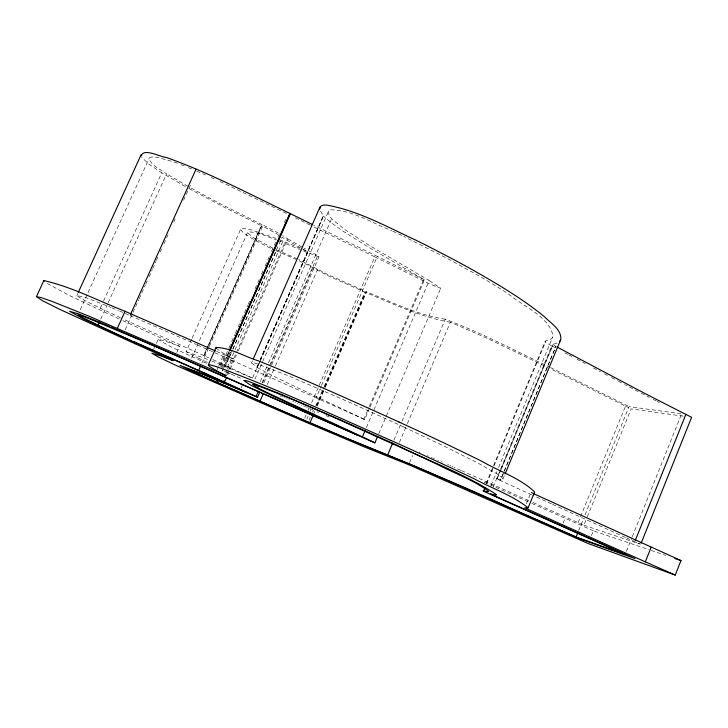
<?xml version="1.0" encoding="UTF-8"?>
<svg xmlns="http://www.w3.org/2000/svg" width="728" height="728" viewBox="0 0 728 728"><rect width="100%" height="100%" fill="white"/><g stroke="black" fill="none" stroke-linecap="round" stroke-linejoin="round"><path stroke-width="0.55" stroke-dasharray="3.64 2.73" d="M403.867 427.063A226.59 10.893 23.3 0 0 385.057 418.4L368.95 411.083A267.249 12.494 23.3 0 0 346.246 400.891L288.889 375.985L256.747 363.645A47.065 2.594 23.3 0 0 253.553 362.799L251.533 362.999L256.848 367.276L259.577 361.052M156.302 343.352L158.304 339.275L167.285 341.796A77.587 3.303 23.4 0 1 179.561 346.337M120.529 317.827L87.46 301.956L79.316 297.497L76.859 295.431L86.878 298.016L110.774 307.343M496.887 478.878L553.189 344.144A171.653 28.346 23.4 0 0 557.912 342.624M493.511 465.702L545.217 341.223L545.982 340.868A163.163 26.927 23.4 0 0 553.016 336.154C549.549 316.407 522.486 306.16 508.817 294.194A230.521 37.092 23.8 0 0 475.384 273.855L446.118 257.803L403.831 236.418M626.38 551.378L631.859 537.728M632.286 536.682L681.635 413.813M578.114 522.659L625.507 406.097L550.614 368.887M578.66 530.639L583.356 519.082M585.066 514.878L629.056 406.615L680.753 413.695M532.942 502.466L583.892 525.234L586.877 517.899M587.305 516.844L631.149 408.863L683.456 416.179M591.373 535.717L593.356 530.821L649.23 549.786M563.09 523.205L565.101 518.272M526.362 503.758L530.994 492.492L532.514 492.629M504.185 471.089L555.864 346.401L552.698 344.49M504.34 471.162L555.937 346.437M502.921 479.17L504.65 474.984M486.113 483.51L493.074 466.748M486.704 483.556L493.684 466.766M494.121 465.72L545.982 340.868M491.2 485.239L496.833 471.662M498.571 467.485L552.752 336.918M493.211 486.932L500.145 470.215M500.582 469.178L551.715 345.9L546.264 342.733A10.392 1.647 22.1 0 1 545.317 341.851L545.154 341.405M496.969 478.851L500.764 470.552M501.192 469.515L553.189 344.144M399.39 442.46L406.934 424.688M407.38 423.641L450.386 322.222L486.277 337.856L547.738 367.467M409.591 462.662L412.621 455.473M378.824 433.624L440.686 288.434M393.957 440.067L401.483 422.358M401.92 421.321L445.272 319.228C481.081 332.678 515.024 350.568 549.476 367.058M369.587 408.071L364.683 419.537L363.882 419.155L368.796 407.68M369.242 406.634L423.696 279.352L368.859 247.338L345.563 232.833M370.033 407.025L424.451 279.816L423.696 279.352M366.411 427.5L429.211 280.544L369.014 245.236L344.835 229.575L331.549 218.864L328.929 214.523L328.428 211.52L329.939 209.81C351.915 209.673 371.762 222.923 391.773 230.694M309.1 420.074L310.383 417.108M312.521 412.157L313.377 410.173M315.652 406.197L323.714 387.542M324.169 386.504L364.946 292.174A46.838 6.334 23.5 0 0 358.349 289.198L328.546 276.03L312.185 267.376A23.46 3.258 24 0 0 307.771 264.974L298.325 260.415M316.544 405.36L324.16 387.742M324.615 386.704L365.383 292.374L364.946 292.174M316.999 405.56L324.615 387.933M325.061 386.896L365.829 292.574L365.383 292.374M314.005 413.449L314.906 411.375M317.153 406.179L324.788 388.497M325.234 387.46L366.575 291.81L328.201 274.72L298.744 259.477M304.677 418.163L306.388 414.205M308.108 410.237L308.963 408.253M311.666 402.784L374.811 256.875L311.02 225.525M306.87 419.119L308.153 416.143M310.292 411.193L311.156 409.218L309.782 408.617M364.683 419.537L319.11 399.162A40.431 1.966 23.3 0 0 316.134 397.852L321.084 386.413M321.53 385.367L377.304 256.429L313.668 225.125M260.324 381.563L268.031 363.945M268.486 362.917L331.549 218.864M261.971 383.01L317.717 255.628L304.077 248.221M262.644 382.937L270.361 365.32M270.807 364.282L312.995 267.859M263.918 382.691L271.198 366.029M271.653 364.992L318.937 256.902L317.717 255.628M267.303 384.484L275.02 366.812M275.475 365.774L317.726 269.123M251.542 362.908L252.452 360.824M241.123 387.933L242.888 383.92M260.033 360.014L323.305 215.734L320.32 210.893M260.051 361.343L257.321 367.558L259.769 361.17M260.224 360.132L323.459 215.943L260.506 360.305M211.775 360.961L227.282 367.413A20.084 0.874 23.4 0 1 230.321 368.677A38.238 1.647 23.4 0 1 231.613 369.223L250.487 377.286A78.287 3.685 23.4 0 0 252.47 378.132L307.899 251.724L302.848 249.021M254.955 379.161L328.428 211.52M217.081 369.733L218.4 366.739M218.837 365.747L224.124 353.781L217.344 349.085M220.329 365.365L225.161 354.418L224.124 353.781M220.739 366.493L228.51 348.876M228.974 347.848L231.258 342.661M231.713 341.632L234.916 334.38M235.371 333.342L237.665 328.164M238.12 327.127L241.323 319.874M241.778 318.837L244.071 313.659M244.526 312.621L247.729 305.369M248.184 304.331L249.558 301.219M255.046 288.789L257.339 283.611M257.794 282.573L259.168 279.47M261.452 274.283L262.826 271.18M265.11 266.002L267.404 260.815M267.859 259.787L269.233 256.675M271.517 251.497L273.81 246.31M274.265 245.281L275.639 242.169M277.923 236.991L279.297 233.879M284.329 222.486L285.704 219.374M221.403 367.158L226.654 355.255M316.134 397.852L226.153 357.767L228.911 351.533M222.149 367.731L229.447 351.196M226.69 358.003L229.438 351.77M223.705 367.185L230.539 351.688M222.086 370.989L230.339 352.306M252.47 378.132L225.48 365.565L232.332 350.031M232.796 349.003L282.127 237.191A42.897 6.689 24 0 0 284.994 239.048L300.455 247.748M224.816 367.658L232.569 350.095M233.024 349.067L276.322 250.923M227.282 367.413L282.964 241.168A19.874 2.939 24.1 0 1 285.995 242.369A37.847 5.515 24.1 0 1 287.278 242.897L300.528 248.576M225.835 373.173L227.136 370.234M227.573 369.251L232.332 358.44L216.489 351.378M226.763 374.492L228.583 370.352M228.792 369.788L284.666 243.143L299.481 249.386M227.728 374.865L236.418 355.127M238.256 350.969L287.697 238.793L282.573 235.59M203.931 355.592L261.489 225.78M208.326 346.355L204.177 355.701A32.569 1.438 23.5 0 1 208.709 357.721M208.781 345.318L261.734 225.898A32.232 4.814 24.4 0 1 267.54 228.765L277.641 234.398M201.902 363.172L208.799 347.602M209.264 346.564L263.081 225.17L219.237 203.194L188.989 186.959M176.813 352.47L179.552 346.328L174.893 344.253M191.628 358.149L247.857 231.913C257.748 231.795 267.039 236.755 276.285 239.767M153.644 349.276L154.527 347.301M199.226 358.604L186.122 351.706L191.673 339.212M192.128 338.183L240.75 228.956L244.253 228.501L252.398 230.203L277.022 238.757M125.189 329.766L138.739 299.709M139.212 298.671L145.282 285.203M145.746 284.166L147.156 281.054M149.022 276.913L152.288 269.66M152.762 268.623L156.029 261.37M156.502 260.333L157.903 257.221M160.233 252.043L161.634 248.931M163.973 243.753L168.65 233.388M173.792 221.985L175.193 218.882M183.602 200.227L190.609 184.684M100.273 308.262L103.085 302.056M103.558 301.028L161.743 172.809L148.721 164.073L141.823 157.385M100.755 319.073L107.762 303.631M108.226 302.593L166.585 173.874C160.67 169.324 151.606 166.148 149.058 158.595L149.841 157.603A53.581 8.681 25 0 1 157.967 157.512L173.009 161.671M76.859 295.55L77.805 293.484M80.189 309.819L149.058 158.595M186.131 351.624L209.3 359.951M318.937 256.902L300.309 249.74M445.272 319.228C417.681 315.088 392.228 302.211 366.575 291.81M450.386 322.222C420.811 317.235 393.375 303.894 365.829 292.574M583.892 525.234L636.864 543.015M637.819 543.334L640.34 544.144M651.123 550.432L665.756 555.4M174.037 161.998L179.953 164.182M180.935 164.546L186.614 166.849M278.169 240.504L284.666 243.143M279.98 239.94L282.964 241.168M111.793 307.762L118.464 310.556M276.585 249.913L297.825 259.059M275.703 250.669L295.932 259.341M196.687 171.207L201.574 173.282M119.601 311.038L123.041 312.503M222.431 370.406L223.114 370.698M224.47 371.28L225.835 371.853M226.517 372.144L227.536 372.581M228.519 373L230.43 373.81M231.349 374.201L240.395 378.06A26.463 1.056 23.4 0 1 243.043 379.197M130.021 315.506L196.578 344.599M325.98 415.579L329.575 417.117M302.985 249.64L305.942 250.896A77.414 12.34 24.1 0 0 307.899 251.724M292.683 401.264L293.812 401.756M294.94 402.238L295.504 402.475M297.197 403.203L297.761 403.449M298.889 403.931L299.454 404.167M301.192 404.914L301.965 405.241M303.521 405.915L304.695 406.415M125.362 313.495L128.856 315.006M305.469 406.752L306.597 407.234M286.614 398.662L287.342 398.971M288.798 399.599L289.526 399.918M316.98 411.73L318.773 412.503M419.137 452.07L419.983 452.434M284.43 397.716L285.158 398.034M311.848 409.518L313.104 410.055M282.246 396.769L282.974 397.088M202.548 173.692L205.469 174.966M280.062 395.832L281.518 396.46M427.482 455.692L428.264 456.037M431.395 457.402L432.177 457.739M441.305 461.743L442.369 462.216M432.96 458.085L434.507 458.767M437.61 460.123L438.383 460.46M188.507 167.622L191.573 168.969M447.702 464.555L448.767 465.028M449.822 465.492L450.878 465.956M451.933 466.42L452.989 466.885M460.76 470.324L456.147 468.277M461.525 470.661L529.183 500.791M454.045 467.349L455.091 467.813M211.311 177.523L214.223 178.815M232.332 358.44L233.551 358.986L225.161 354.418M214.887 352.752L226.153 357.767M484.147 482.136L528.628 501.983M593.356 530.821L531.522 503.285M197.561 345.036L212.976 351.897M206.643 363.418L171.435 347.092L158.058 339.457M626.453 537.919L635.171 541.823M636.281 542.324L637.018 542.651M638.501 543.315L639.603 543.807M625.425 537.455L552.352 504.276M530.994 492.492L532.851 493.338M551.424 503.849L532.614 495.258M531.658 494.822L500.436 480.589L503.831 472.172L500.282 480.516L496.978 478.96M122.804 320.684L141.278 329.12A425.989 25.99 23.5 0 0 174.902 344.253M220.038 181.445L287.988 214.196M212.949 359.641L225.48 365.565M119.092 318.982L69.033 295.341L45.418 282.5M125.061 319.938L203.685 355.482L261.252 225.662L222.996 206.597L188.779 188.461M403.876 427.063L445.818 446.956L477.623 462.926L497.333 474.001L501.31 476.813L503.002 478.924A173.655 8.472 23.2 0 1 497.306 478.915M374.811 256.875L428.883 283.574L440.668 288.306L429.211 280.544M392.765 231.149L402.821 235.936M363.882 419.155L283.046 380.835M310.101 225.079L294.421 217.399M424.451 279.816L380.207 257.803A39.967 6.561 23.6 0 0 377.304 256.42M625.507 406.097L631.149 408.863M272.827 248.13L252.552 237.201L247.429 232.569M550.432 367.531L629.056 406.615M657.248 401.474L659.268 402.502M653.253 399.417L656.246 400.964M641.277 393.211L649.249 397.351M638.301 391.655L625.388 384.875M551.715 345.9L555.51 347.893M564.937 352.853L567.749 354.336M611.456 377.514L617.435 380.68M568.686 354.827L573.309 357.266M618.436 381.208L624.396 384.357M593.365 367.913L600.545 371.726M577.004 359.223L585.221 363.591M604.449 373.792L607.452 375.393M302.075 247.156L287.697 238.793M185.276 186.514L161.743 172.809M278.324 233.096L270.343 228.765A39.749 5.942 24.4 0 0 263.081 225.17M188.024 186.413L166.585 173.874M240.595 229.575L243.398 232.823L251.042 237.919A49.231 7.198 24.2 0 0 263.136 244.508L267.049 246.492A78.979 11.812 24.1 0 0 273.118 249.458M307.616 407.671A15.825 0.637 23.2 0 1 308.463 408.035M283.192 380.89A136.036 7.671 23.1 0 1 257.084 367.467M207.389 362.362A48.94 2.111 23.4 0 1 199.217 358.595M345.691 232.86A133.16 25.344 23.2 0 1 323.496 216.107"/><path stroke-width="1.09" d="M229.638 350.614L290.144 213.55C249.358 193.948 209.091 172.645 166.366 157.466C160.752 157.275 143.298 147.374 141.196 156.111M134.753 343.625L60.606 309.755L42.379 300.655L36.409 296.678L40.768 297.479L51.743 301.292L89.38 316.343L226.199 375.675C216.744 371.198 194.403 358.767 221.421 368.441C279.033 390.008 334.962 415.788 391.227 440.567M208.272 365.046L216.061 347.447C230.248 347.793 244.517 356.456 258.322 360.87C305.842 379.861 352.498 400.919 399.081 422.076M559.486 341.487A171.653 28.346 23.4 0 0 560.833 339.303C561.506 329.32 550.568 323.123 544.544 316.789C521.83 298.234 496.405 283.374 470.952 268.96A223.997 36.464 23.7 0 0 452.916 259.15L437.401 251.042A264.246 41.815 23.9 0 0 415.442 239.949C386.541 226.699 357.976 210.465 326.317 205.05A46.456 8.663 23.9 0 0 322.722 205.241L320.338 206.497L319.792 209.2M134.726 343.616A426.726 19.055 23.4 0 0 168.496 358.604L173.164 360.66A77.678 2.421 23.3 0 0 160.943 355.965L151.879 353.226L157.949 356.811L176.604 365.656L234.653 391.118A26.49 0.773 23.3 0 1 238.921 392.956A62.79 1.947 23.2 0 0 252.934 399.29L301.356 420.256A15.843 0.464 23.2 0 1 303.394 421.139L365.028 447.21L408.726 464.71L588.206 543.543L675.229 575.075L680.989 560.569L532.851 493.338M641.131 543.252L691.6 417.317L645.863 394.003L556.975 346.983M675.229 575.075L645.327 561.852L651.178 547.21M635.226 540.613L685.858 414.45M259.814 392.055L257.539 397.27L203.048 374.41L187.014 368.532L202.557 376.003L277.186 408.726L349.695 439.621L413.595 465.556L576.103 536.945L577.805 532.741M645.327 561.852L524.679 507.853L528.128 507.816L534.634 491.982C520.229 478.105 499.426 471.471 482.127 461.443A273.155 13.095 23.3 0 0 399.108 422.085M505.086 473.937L560.533 340.094M576.103 536.945L625.115 554.527L484.975 491.873L483.064 490.836L483.656 490.9L484.966 487.751M374.893 442.861L377.514 436.709M387.769 454.654L392.629 443.197M197.215 370.088C157.275 352.106 116.617 335.253 77.841 314.969L78.233 314.842A54.291 1.902 23.5 0 1 85.394 317.117L153.472 345.636L374.838 442.806L362.408 436.882L365.083 430.621M309.964 422.813L313.104 415.533M362.408 436.882L267.012 392.565L257.603 387.787L258.504 385.713M257.539 397.27L256.083 396.478L258.349 391.3M260.033 401.11L263.218 393.83M253.362 358.749L319.901 207.252M229.366 350.496L289.881 213.422M229.902 350.732L290.399 213.677L311.848 224.242M217.053 382.409L217.963 380.334M223.114 382.764L224.024 380.699M256.083 396.478L224.515 382.136L226.353 377.978M134.161 341.787L198.68 370.434L200.528 366.284M117.408 328.228L125.07 311.284L215.506 350.951M130.485 314.478L196.014 169.214M97.952 325.252L99.354 322.167L109.883 326.554M78.269 292.447L141.05 154.855M36.464 296.615L43.826 280.599C71.936 286.887 98.225 300.837 125.07 311.284M43.826 280.599L44.09 281.39M490.645 493.994L491.009 494.075A173.883 6.206 23.2 0 0 496.487 494.64M674.81 558.476L680.989 560.569M203.858 374.429L179.998 365.401L191.801 371.407A49.795 1.574 23.3 0 0 204.45 377.113L208.499 378.906A79.916 2.584 23.3 0 0 215.797 382.109L250.004 396.851A23.715 0.71 23.3 0 1 254.618 398.935L301.911 419.565A47.338 1.383 23.2 0 1 308.626 422.468C376.876 451.333 446.046 477.905 513.176 509.427L578.587 538.301L634.989 558.576L494.185 495.677M99.345 322.149L78.324 313.841L69.615 311.293L84.057 319.137L131.24 340.804M204.677 374.765L221.021 381.609A20.111 0.637 23.3 0 1 224.069 382.882A38.275 1.201 23.3 0 1 225.362 383.429L244.253 391.5A78.378 2.703 23.3 0 0 246.237 392.337L222.204 381.454A43.425 1.465 23.3 0 1 219.11 379.998L203.694 372.945A32.614 1.056 23.4 0 0 197.707 370.297M111.011 327.036L309.245 413.768A40.486 1.438 23.2 0 1 312.23 415.069L357.958 435.262L274.147 396.596M494.03 495.604L490.69 494.066M224.515 382.136L206.188 373.746A40.222 1.301 23.4 0 0 198.689 370.434M249.358 384.357L243.834 380.526L245.755 380.562A47.138 1.902 23.3 0 1 248.894 381.527L280.953 394.194L338.438 419.037A267.586 9.155 23.3 0 1 361.224 429.138L377.404 436.363A226.881 7.981 23.2 0 1 396.305 444.89C429.556 461.388 465.556 474.21 496.496 494.64M257.603 387.787L252.671 384.366L253.517 384.202C303.995 402.648 352.507 426.162 401.665 447.838A233.47 8.117 23.2 0 1 437.31 464.373C454.217 473.428 473.291 479.761 488.625 491.327A165.274 5.897 23.2 0 1 483.665 490.9M216.653 348.43L216.061 347.447M528.128 507.816C512.448 495.377 492.428 488.597 474.774 479.097A273.51 9.591 23.2 0 0 391.255 440.577M274.265 396.642A135.144 5.569 23.1 0 1 249.631 384.53"/></g></svg>
